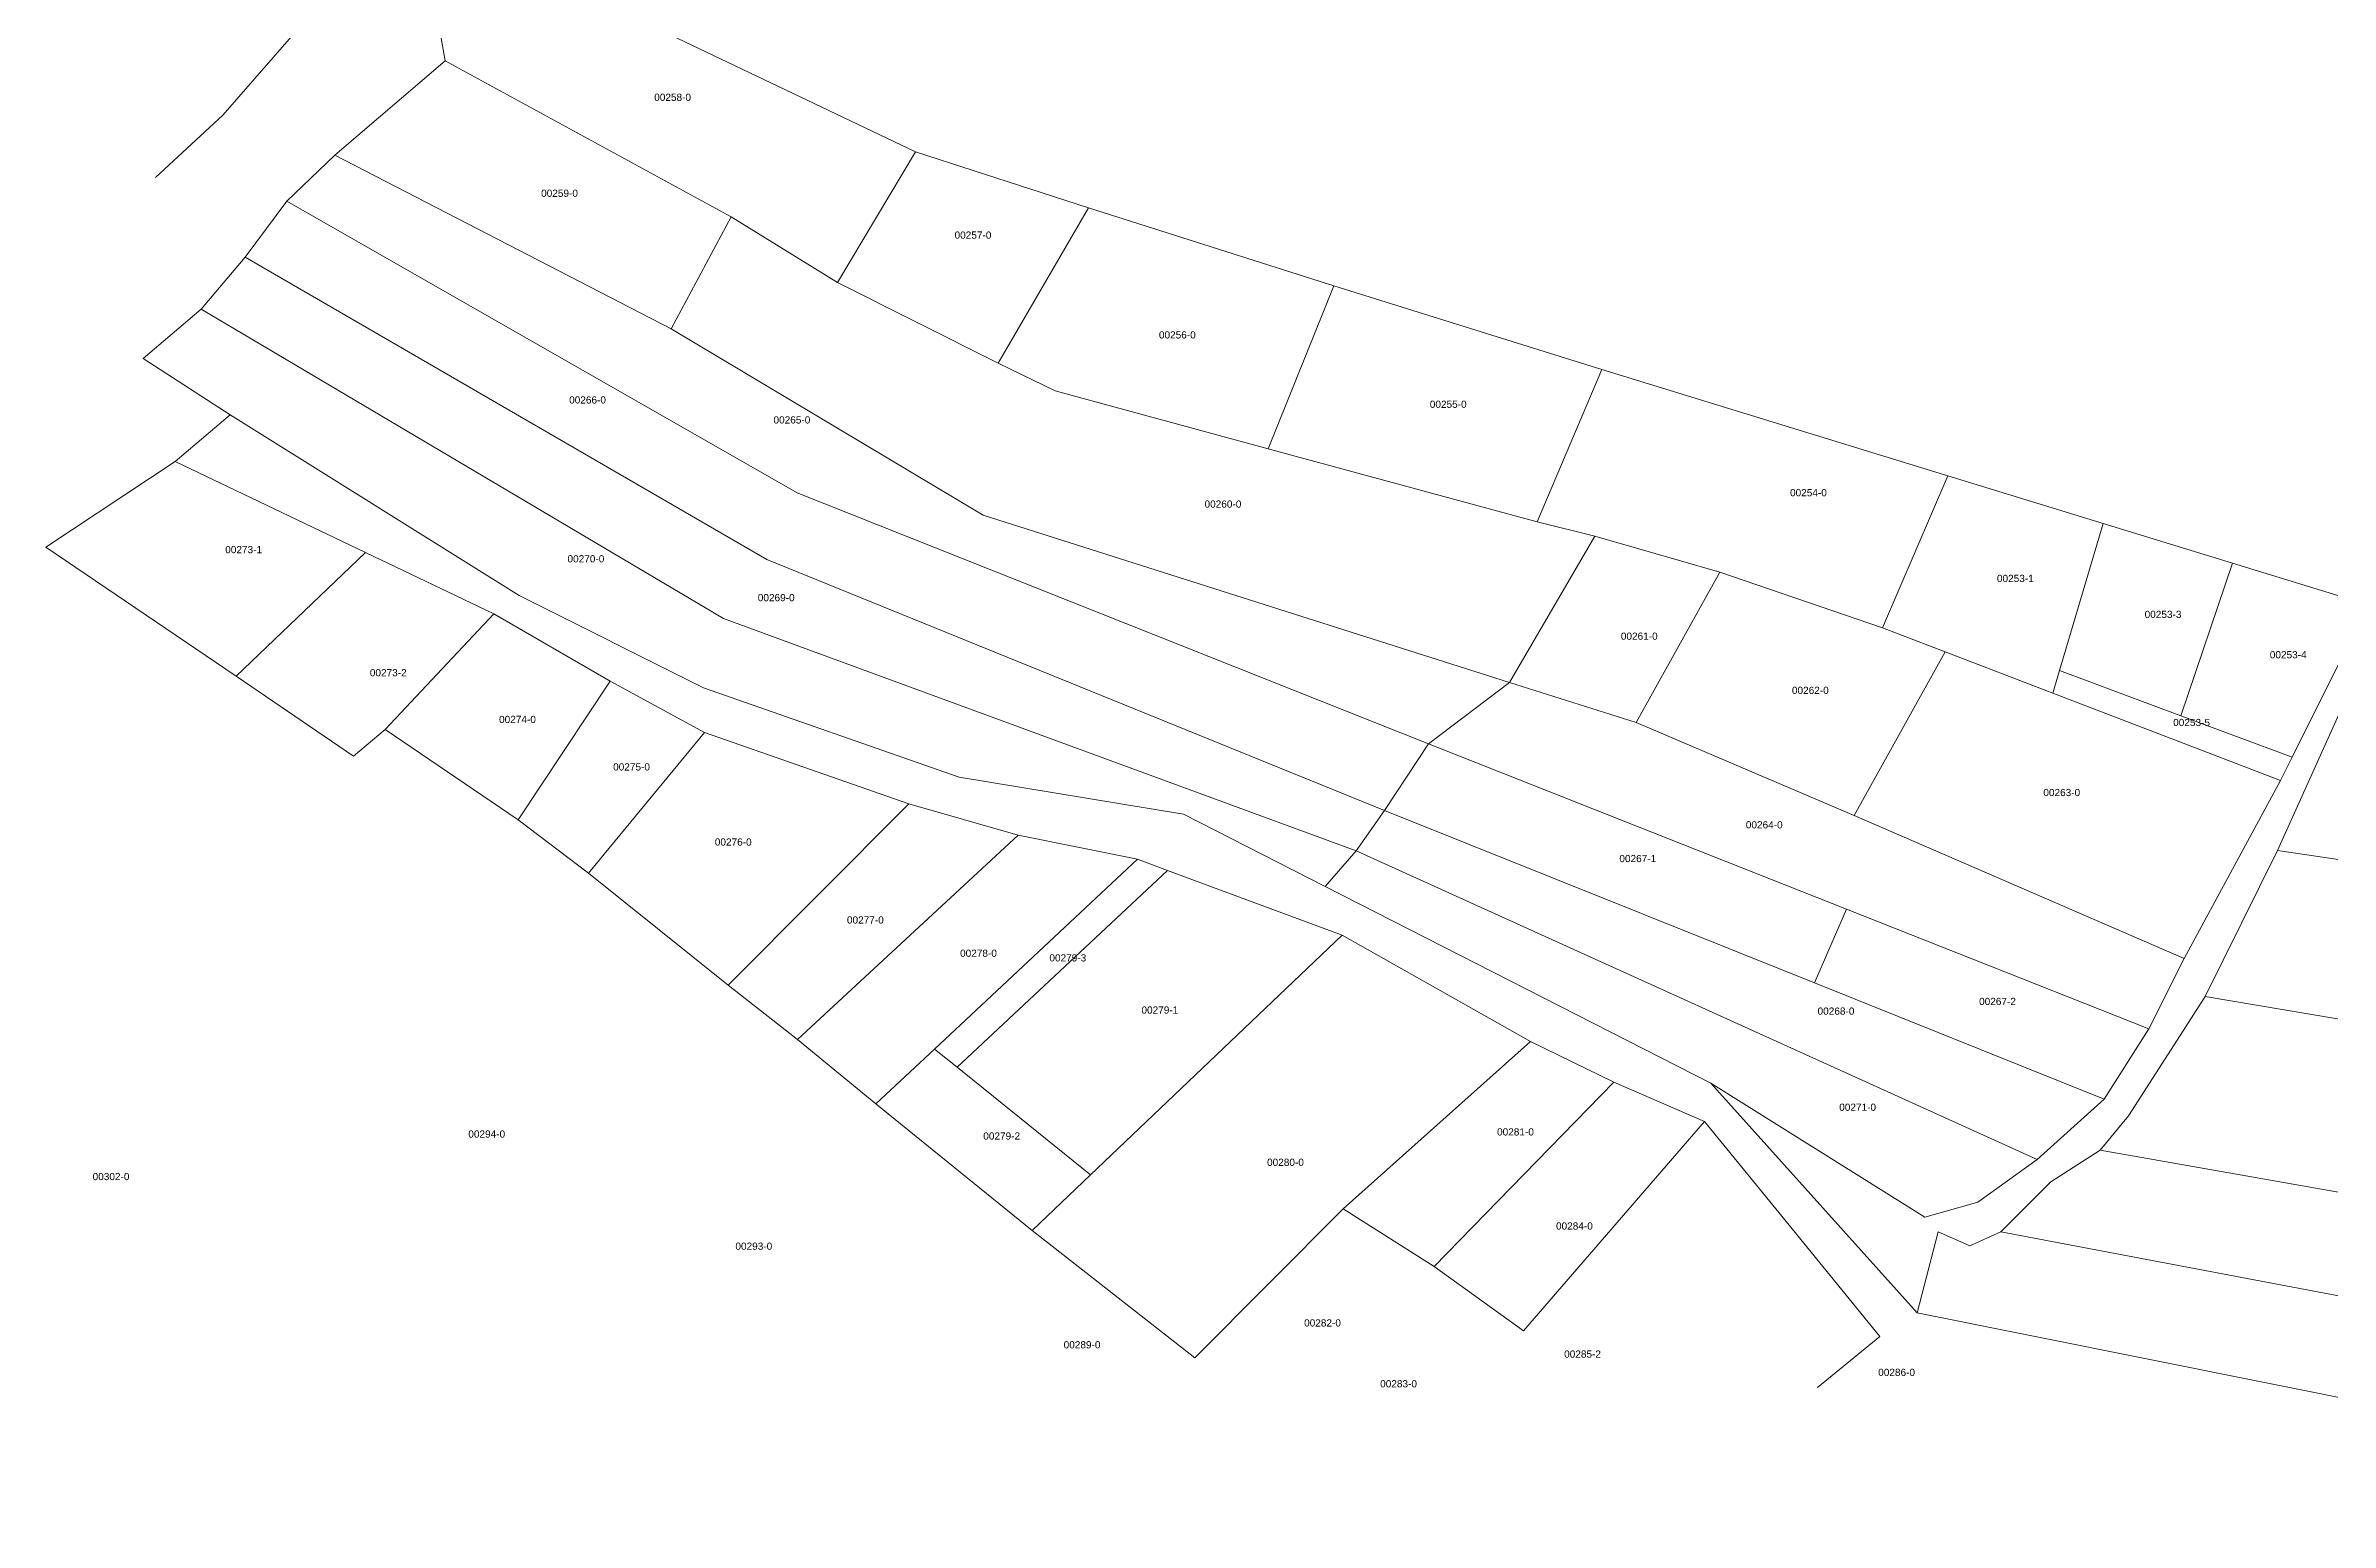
# Model space of a CAD drawing. Header units: metres. Extents: x 7516441 to 7517435, y 4691974 to 4693345.
# Drawn here: x 7516480.4 to 7516798.4, y 4692707.6 to 4692913.1 of the extents above; entities that cross this region are included whole.
import ezdxf

# ---------------------------------------------------------------- set-up
doc = ezdxf.new("R2010")
doc.units = ezdxf.units.M
for name, color, linetype, lineweight in [('Nr-Kojshi', 251, 'Continuous', 0), ('Parc-Kojshi', 251, 'Continuous', 0), ('Parcela Baze', 7, 'Continuous', 0)]:
    doc.layers.add(name, color=color, linetype=linetype, lineweight=lineweight)
doc.styles.get("Standard").update_dxf_attribs({"font": 'arial.ttf'})

msp = doc.modelspace()

# ---------------------------------------------------------------- linework, layer by layer
at = {"layer": 'Parc-Kojshi'}
for points in [[(7516532.932, 4692928.647), (7516536.019, 4692911.006)], [(7516552.259, 4692921.9), (7516601.504, 4692898.349)], [(7516505.085, 4692903.436), (7516516.548, 4692916.575)], [(7516536.019, 4692911.006), (7516520.673, 4692897.91)], [(7516536.019, 4692911.006), (7516575.839, 4692889.31)], [(7516495.72, 4692894.771), (7516505.085, 4692903.436)], [(7516520.673, 4692897.91), (7516513.993, 4692891.495)], [(7516520.673, 4692897.91), (7516567.504, 4692873.7)], [(7516601.504, 4692898.349), (7516590.655, 4692880.181)], [(7516601.504, 4692898.349), (7516625.581, 4692890.543)], [(7516513.993, 4692891.495), (7516508.171, 4692883.69)], [(7516513.993, 4692891.495), (7516585.031, 4692850.88)], [(7516625.581, 4692890.543), (7516613.012, 4692868.936)], [(7516625.581, 4692890.543), (7516659.711, 4692879.694)], [(7516567.504, 4692873.7), (7516575.839, 4692889.31)], [(7516575.839, 4692889.31), (7516590.655, 4692880.181)], [(7516508.171, 4692883.69), (7516502.054, 4692876.474)], [(7516508.171, 4692883.69), (7516580.798, 4692841.62)], [(7516590.655, 4692880.181), (7516613.012, 4692868.936)], [(7516659.711, 4692879.694), (7516650.583, 4692857.029)], [(7516659.711, 4692879.694), (7516697.017, 4692868.051)], [(7516502.054, 4692876.474), (7516493.992, 4692869.573)], [(7516502.054, 4692876.474), (7516574.779, 4692833.419)], [(7516567.504, 4692873.7), (7516610.894, 4692847.77)], [(7516493.992, 4692869.573), (7516506.12, 4692861.731)], [(7516613.012, 4692868.936), (7516620.949, 4692865.099)], [(7516697.017, 4692868.051), (7516688.02, 4692846.841)], [(7516697.017, 4692868.051), (7516745.171, 4692853.234)], [(7516620.949, 4692865.099), (7516650.583, 4692857.029)], [(7516498.45, 4692855.24), (7516506.12, 4692861.731)], [(7516506.12, 4692861.731), (7516546.336, 4692836.595)], [(7516480.427, 4692843.327), (7516498.45, 4692855.24)], [(7516498.45, 4692855.24), (7516524.929, 4692842.589)], [(7516650.583, 4692857.029), (7516688.02, 4692846.841)], [(7516745.171, 4692853.234), (7516736.101, 4692832.092)], [(7516745.171, 4692853.234), (7516766.772, 4692846.604)], [(7516585.031, 4692850.88), (7516672.872, 4692815.953)], [(7516610.894, 4692847.77), (7516684.183, 4692824.485)], [(7516688.02, 4692846.841), (7516696.062, 4692844.861)], [(7516766.772, 4692846.604), (7516760.704, 4692826.153)], [(7516766.772, 4692846.604), (7516784.779, 4692841.077)], [(7516506.932, 4692825.391), (7516480.427, 4692843.327)], [(7516506.932, 4692825.391), (7516524.929, 4692842.589)], [(7516524.929, 4692842.589), (7516542.8, 4692834.052)], [(7516684.183, 4692824.485), (7516696.062, 4692844.861)], [(7516696.062, 4692844.861), (7516713.42, 4692839.829)], [(7516580.798, 4692841.62), (7516666.786, 4692806.693)], [(7516701.778, 4692818.928), (7516713.42, 4692839.829)], [(7516713.42, 4692839.829), (7516736.101, 4692832.092)], [(7516784.779, 4692841.077), (7516777.602, 4692819.844)], [(7516784.779, 4692841.077), (7516803.669, 4692835.28)], [(7516546.336, 4692836.595), (7516571.999, 4692823.762)], [(7516542.8, 4692834.052), (7516527.654, 4692817.926)], [(7516559.007, 4692824.671), (7516542.8, 4692834.052)], [(7516574.779, 4692833.419), (7516662.818, 4692801.071)], [(7516793.107, 4692814.085), (7516803.669, 4692835.28)], [(7516736.101, 4692832.092), (7516744.801, 4692828.757)], [(7516732.139, 4692805.963), (7516744.801, 4692828.757)], [(7516744.801, 4692828.757), (7516759.771, 4692823.01)], [(7516523.289, 4692814.222), (7516506.932, 4692825.391)], [(7516546.175, 4692805.359), (7516559.007, 4692824.671)], [(7516572.104, 4692817.528), (7516559.007, 4692824.671)], [(7516571.999, 4692823.762), (7516607.586, 4692811.326)], [(7516684.183, 4692824.485), (7516672.872, 4692815.953)], [(7516684.183, 4692824.485), (7516701.778, 4692818.928)], [(7516760.704, 4692826.153), (7516759.771, 4692823.01)], [(7516760.704, 4692826.153), (7516777.602, 4692819.844)], [(7516801.745, 4692824.769), (7516791.061, 4692801.105)], [(7516759.771, 4692823.01), (7516791.487, 4692810.833)], [(7516777.602, 4692819.844), (7516793.107, 4692814.085)], [(7516527.654, 4692817.926), (7516523.289, 4692814.222)], [(7516527.654, 4692817.926), (7516546.175, 4692805.359)], [(7516555.964, 4692797.949), (7516572.104, 4692817.528)], [(7516600.547, 4692807.605), (7516572.104, 4692817.528)], [(7516701.778, 4692818.928), (7516732.139, 4692805.963)], [(7516666.786, 4692806.693), (7516672.872, 4692815.953)], [(7516672.872, 4692815.953), (7516731.054, 4692792.924)], [(7516791.487, 4692810.833), (7516793.107, 4692814.085)], [(7516607.586, 4692811.326), (7516638.807, 4692806.165)], [(7516778.043, 4692786.052), (7516791.487, 4692810.833)], [(7516575.41, 4692782.339), (7516600.547, 4692807.605)], [(7516615.76, 4692803.239), (7516600.547, 4692807.605)], [(7516546.175, 4692805.359), (7516555.964, 4692797.949)], [(7516638.807, 4692806.165), (7516658.517, 4692796.11)], [(7516666.786, 4692806.693), (7516662.818, 4692801.071)], [(7516666.786, 4692806.693), (7516726.615, 4692782.676)], [(7516732.139, 4692805.963), (7516778.043, 4692786.052)], [(7516585.068, 4692774.798), (7516615.76, 4692803.239)], [(7516632.384, 4692799.882), (7516615.76, 4692803.239)], [(7516658.517, 4692796.11), (7516662.818, 4692801.071)], [(7516662.818, 4692801.071), (7516757.603, 4692758.074)], [(7516780.994, 4692780.792), (7516791.061, 4692801.105)], [(7516791.061, 4692801.105), (7516921.261, 4692781.856)], [(7516555.964, 4692797.949), (7516575.41, 4692782.339)], [(7516604.145, 4692773.462), (7516632.384, 4692799.882)], [(7516607.294, 4692770.945), (7516636.579, 4692798.308)], [(7516636.579, 4692798.308), (7516632.384, 4692799.882)], [(7516660.875, 4692789.338), (7516636.579, 4692798.308)], [(7516658.517, 4692796.11), (7516712.2, 4692768.708)], [(7516731.054, 4692792.924), (7516726.615, 4692782.676)], [(7516731.054, 4692792.924), (7516773.148, 4692776.263)], [(7516625.832, 4692755.944), (7516660.875, 4692789.338)], [(7516687.065, 4692774.53), (7516660.875, 4692789.338)], [(7516773.148, 4692776.263), (7516778.043, 4692786.052)], [(7516575.41, 4692782.339), (7516585.068, 4692774.798)], [(7516726.615, 4692782.676), (7516766.942, 4692766.488)], [(7516780.994, 4692780.792), (7516776.695, 4692774.053)], [(7516911.56, 4692758.75), (7516780.994, 4692780.792)], [(7516766.942, 4692766.488), (7516773.148, 4692776.263)], [(7516585.068, 4692774.798), (7516595.967, 4692765.834)], [(7516595.967, 4692765.834), (7516604.145, 4692773.462)], [(7516604.145, 4692773.462), (7516607.294, 4692770.945)], [(7516661.002, 4692751.248), (7516687.065, 4692774.53)], [(7516698.705, 4692768.841), (7516687.065, 4692774.53)], [(7516776.695, 4692774.053), (7516770.304, 4692764.178)], [(7516607.294, 4692770.945), (7516625.832, 4692755.944)], [(7516595.967, 4692765.834), (7516617.743, 4692748.208)], [(7516673.702, 4692743.179), (7516698.705, 4692768.841)], [(7516711.319, 4692763.395), (7516698.705, 4692768.841)], [(7516712.2, 4692768.708), (7516741.965, 4692750.055)], [(7516712.2, 4692768.708), (7516740.907, 4692736.76)], [(7516757.603, 4692758.074), (7516766.942, 4692766.488)], [(7516686.109, 4692734.262), (7516711.319, 4692763.395)], [(7516711.319, 4692763.395), (7516723.504, 4692748.445)], [(7516770.304, 4692764.178), (7516766.353, 4692759.414)], [(7516749.338, 4692752.137), (7516757.603, 4692758.074)], [(7516759.498, 4692755), (7516766.353, 4692759.414)], [(7516766.353, 4692759.414), (7516919.84, 4692732.337)], [(7516617.743, 4692748.208), (7516625.832, 4692755.944)], [(7516752.527, 4692748.029), (7516759.498, 4692755)], [(7516640.364, 4692730.481), (7516661.002, 4692751.248)], [(7516661.002, 4692751.248), (7516673.702, 4692743.179)], [(7516741.965, 4692750.055), (7516749.338, 4692752.137)], [(7516617.743, 4692748.208), (7516640.364, 4692730.481)], [(7516735.722, 4692733.447), (7516723.504, 4692748.445)], [(7516743.812, 4692748.029), (7516740.907, 4692736.76)], [(7516748.228, 4692746.054), (7516743.812, 4692748.029)], [(7516752.527, 4692748.029), (7516748.228, 4692746.054)], [(7516891.14, 4692721.765), (7516752.527, 4692748.029)], [(7516686.109, 4692734.262), (7516673.702, 4692743.179)], [(7516886.144, 4692707.591), (7516740.907, 4692736.76)], [(7516727.015, 4692726.377), (7516735.722, 4692733.447)]]:
    msp.add_lwpolyline(points, dxfattribs=at)
at = {"layer": 'Parcela Baze', "flags": 128}
msp.add_lwpolyline([(7516845.807, 4692918.4), (7516739.047, 4692941.218), (7516604.034, 4692974.377), (7516581.614, 4692955.263), (7516552.259, 4692921.9), (7516601.504, 4692898.349), (7516625.581, 4692890.543), (7516659.711, 4692879.694), (7516697.017, 4692868.051), (7516745.171, 4692853.234), (7516766.772, 4692846.604), (7516784.779, 4692841.077), (7516803.669, 4692835.28), (7516809.862, 4692847.014), (7516826.795, 4692867.253)], close=True, dxfattribs=at)

# ---------------------------------------------------------------- texts
at = {"layer": 'Nr-Kojshi'}
for s, p in [('00258-0', (7516565.123, 4692905.448)), ('00259-0', (7516549.381, 4692892.089)), ('00257-0', (7516606.927, 4692886.265)), ('00256-0', (7516635.369, 4692872.374)), ('00266-0', (7516553.282, 4692863.316)), ('00265-0', (7516581.725, 4692860.537)), ('00255-0', (7516673.072, 4692862.716)), ('00260-0', (7516641.718, 4692848.828)), ('00254-0', (7516723.21, 4692850.411)), ('00273-1', (7516505.416, 4692842.486)), ('00270-0', (7516553.055, 4692841.208)), ('00253-1', (7516752.007, 4692838.475)), ('00269-0', (7516579.541, 4692835.8)), ('00253-3', (7516772.562, 4692833.472)), ('00261-0', (7516699.662, 4692830.437)), ('00273-2', (7516525.543, 4692825.351)), ('00253-4', (7516789.983, 4692827.856)), ('00262-0', (7516723.473, 4692822.895)), ('00274-0', (7516543.529, 4692818.851)), ('00253-5', (7516776.536, 4692818.42)), ('00275-0', (7516559.404, 4692812.237)), ('00263-0', (7516758.465, 4692808.674)), ('00264-0', (7516717.057, 4692804.178)), ('00276-0', (7516573.558, 4692801.786)), ('00267-1', (7516699.456, 4692799.482)), ('00277-0', (7516591.947, 4692790.937)), ('00278-0', (7516607.69, 4692786.307)), ('00279-3', (7516620.127, 4692785.657)), ('00279-1', (7516632.937, 4692778.396)), ('00268-0', (7516727.044, 4692778.249)), ('00267-2', (7516749.523, 4692779.595)), ('00271-0', (7516730.058, 4692764.871)), ('00294-0', (7516539.251, 4692761.138)), ('00279-2', (7516610.924, 4692760.861)), ('00281-0', (7516682.433, 4692761.434)), ('00280-0', (7516650.419, 4692757.202)), ('00302-0', (7516486.955, 4692755.219)), ('00284-0', (7516690.635, 4692748.337)), ('00293-0', (7516576.424, 4692745.527)), ('00282-0', (7516655.577, 4692734.845)), ('00289-0', (7516622.107, 4692731.805)), ('00285-2', (7516691.768, 4692730.511)), ('00286-0', (7516735.481, 4692727.963)), ('00283-0', (7516666.161, 4692726.379))]:
    msp.add_text(s, height=1, dxfattribs=at).set_placement(p)

doc.saveas('drawing.dxf')
